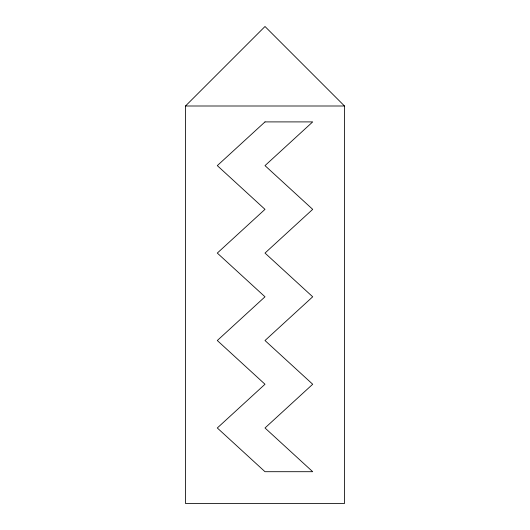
<?xml version="1.0" encoding="UTF-8"?>
<svg xmlns="http://www.w3.org/2000/svg" width="530" height="530" viewBox="0 0 530 530"><rect width="100%" height="100%" fill="white"/><g stroke="black" fill="none" stroke-linecap="round" stroke-linejoin="round"><path stroke-width="0.79" d="M185.5 106L265 26.5L344.5 106L344.5 503.5L185.5 503.5L185.5 106L344.5 106M265 121.9L217.3 165.625L265 209.35L217.3 253.075L265 296.8L217.3 340.525L265 384.25L217.3 427.975L265 471.7L312.7 471.7L265 427.975L312.7 384.25L265 340.525L312.7 296.8L265 253.075L312.7 209.35L265 165.625L312.7 121.9L265 121.9"/></g></svg>
